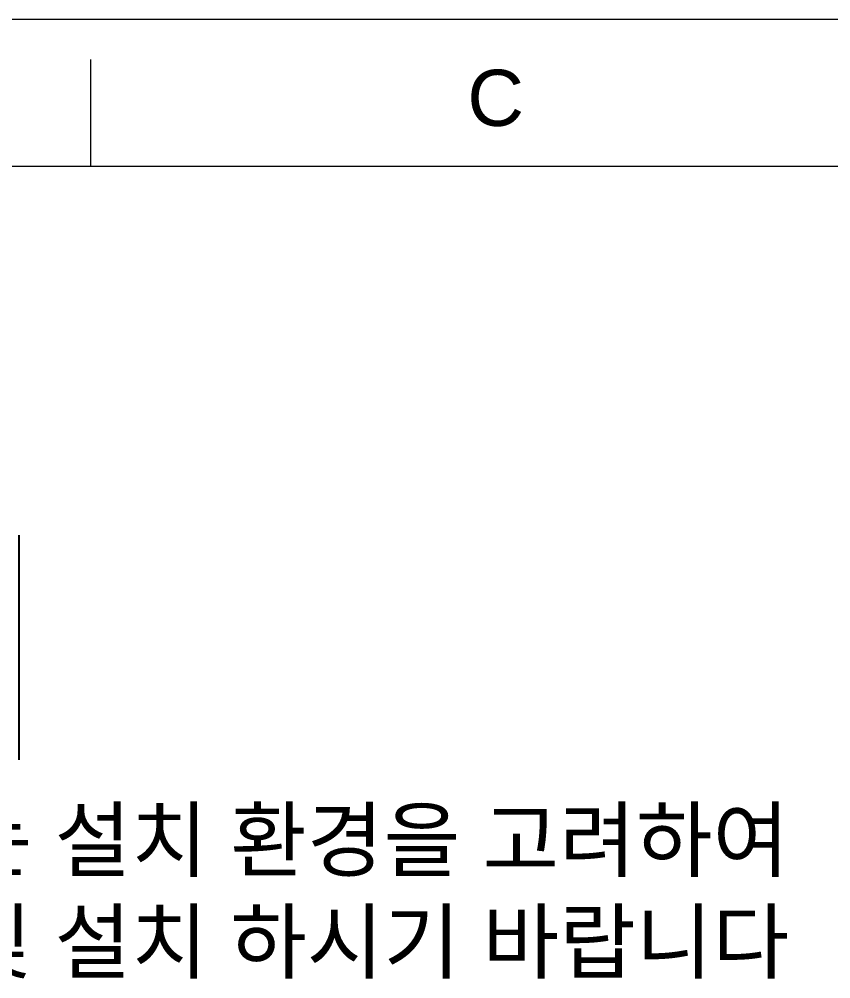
# Model space of a CAD drawing. Header units: millimetres. Extents: x 6110 to 6704, y -2661 to -1821.
# Drawn here: x 6341.7 to 6451.8, y -1951.1 to -1820.8 of the extents above; entities that cross this region are included whole.
import ezdxf

# ---------------------------------------------------------------- set-up
doc = ezdxf.new("R2010")
doc.units = ezdxf.units.MM
doc.header["$LTSCALE"] = 0.1
doc.layers.get('0').update_dxf_attribs({"lineweight": 15})
doc.layers.add('DIM', color=3, linetype='Continuous', lineweight=9)
doc.styles.get("Standard").update_dxf_attribs({"font": 'arial.ttf'})

msp = doc.modelspace()

# ---------------------------------------------------------------- linework, layer by layer
at = {"color": 7, "linetype": 'Continuous'}
for p, q in [((6109.8445, -1820.7943), (6703.8443, -1820.7943)), ((6351.4443, -1840.7942), (6351.4443, -1826.2582)), ((6683.8443, -1840.7943), (6129.8445, -1840.7943))]:
    msp.add_line(p, q, dxfattribs=at)
at = {"linetype": 'Continuous', "lineweight": 25}
msp.add_line((6341.7162, -1921.3703), (6341.7162, -1890.8674), dxfattribs=at)

# ---------------------------------------------------------------- texts
at = {"insert": (6406.3661, -1831.5268), "char_height": 7.6238, "attachment_point": 5}
msp.add_mtext_dynamic_manual_height_columns('C', width=10, gutter_width=12.5, heights=[0], dxfattribs=at)
at = {"layer": 'DIM', "insert": (6446.2126, -1951.0889), "char_height": 8.294062, "attachment_point": 9}
msp.add_mtext('{\\fGulim|b0|i0|c129|p50;제품 설치 높이는 설치 환경을 고려하여 \\P조정 및 설치 하시기 바랍니다}', dxfattribs=at)

doc.saveas('drawing.dxf')
